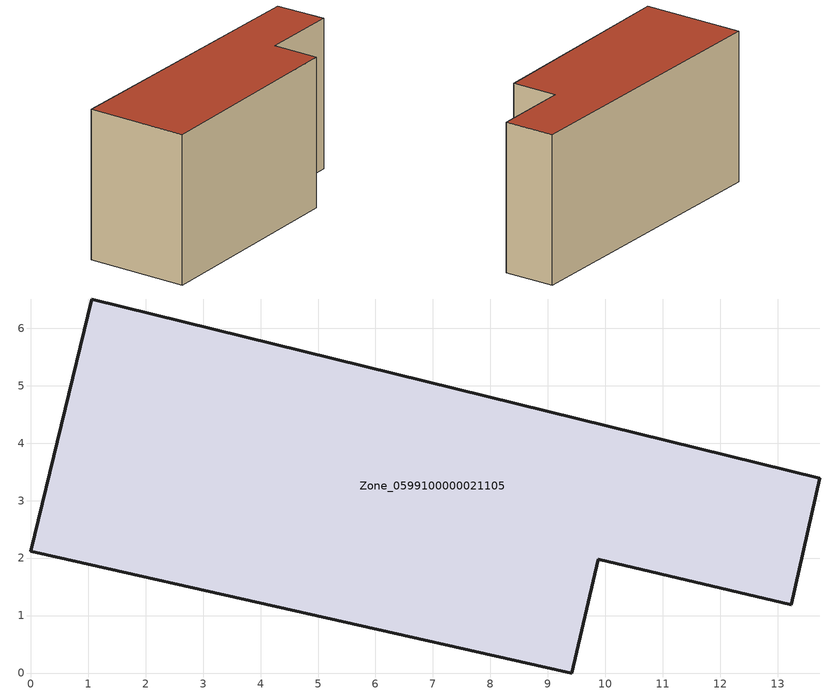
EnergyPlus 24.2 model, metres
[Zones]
Zone_0599100000021105
 floor ground (C_G): 1.06,6.51 13.73,3.39 13.23,1.19 9.88,1.98 9.42,0 0,2.12 z0
 wall outside (C_F): 13.73,3.39 1.06,6.51 0,2.12 9.42,0 9.88,1.98 13.23,1.19 13.73,3.39 z0:6.66
 roof outside (C_R): 1.06,6.51 0,2.12 9.42,0 9.88,1.98 13.23,1.19 13.73,3.39 z6.66
[BUILDING]
Pand.0599100000021105: North Axis=0; Terrain=City; Loads Convergence Tolerance Value=0.04; Temperature Convergence Tolerance Value=0.4; Solar Distribution=FullExterior; Maximum Number of Warmup Days=25; Minimum Number of Warmup Days=1
[Site:Location]
Rotterdam.The.Hague.AP_ZH_NLD Design_Conditions: Latitude=51.96; Longitude=4.45; Time Zone=1; Elevation=-4.5
[SITE:GROUNDTEMPERATURE:BUILDINGSURFACE]
18, 18, 18, 18, 18, 18, 18, 18, 18, 18, 18, 18
[MATERIAL] Thermal Absorptance=0.9; Solar Absorptance=0.7; Visible Absorptance=0.7
Name | Roughness | Thickness | Conductivity | Density | Specific Heat
G.TI.1946 | MediumSmooth | 0.15 | 1 | 540 | 1210
F.TI.1946 | Rough | 0.3 | 0.857143 | 1920 | 840
R.TI.1946 | MediumRough | 0.2 | 0.1 | 1500 | 1000
[CONSTRUCTION]
C_G: G.TI.1946
C_F: F.TI.1946
C_R: R.TI.1946
[ZONE]
Zone_0599100000021105: Type=1; Multiplier=1; Ceiling Height=Autocalculate; Volume=Autocalculate; Floor Area=autocalculate; Part of Total Floor Area=Yes
[ZONEINFILTRATION:DESIGNFLOWRATE]
Infil_Zone_0599100000021105: Zone or ZoneList or Space or SpaceList=Zone_0599100000021105; Schedule=AlwaysOn; Design Flow Rate Calculation Method=Flow/Area; Flow Rate per Floor Area=0.003; Constant Term Coefficient=1; Temperature Term Coefficient=0; Velocity Term Coefficient=0; Velocity Squared Term Coefficient=0
[HVACTEMPLATE:ZONE:IDEALLOADSAIRSYSTEM]
Zone_0599100000021105: Maximum Heating Supply Air Temperature=50; Minimum Cooling Supply Air Temperature=13; Maximum Heating Supply Air Humidity Ratio=0.0156; Minimum Cooling Supply Air Humidity Ratio=0.0077; Heating Limit=NoLimit; Cooling Limit=NoLimit; Dehumidification Control Type=ConstantSensibleHeatRatio; Cooling Sensible Heat Ratio=0.7; Dehumidification Setpoint=60; Humidification Control Type=None; Humidification Setpoint=30; Outdoor Air Method=None; Outdoor Air Flow Rate per Person=0.00944; Outdoor Air Flow Rate per Zone Floor Area=0; Outdoor Air Flow Rate per Zone=0; Demand Controlled Ventilation Type=None; Outdoor Air Economizer Type=NoEconomizer; Heat Recovery Type=None; Sensible Heat Recovery Effectiveness=0.7; Latent Heat Recovery Effectiveness=0.65
[ZONECONTROL:THERMOSTAT]
ThermostatControl_Zone_0599100000021105: Zone or ZoneList=Zone_0599100000021105; Control Type Schedule=DualSetpointControlType; Control 1=Thermostat_Zone_0599100000021105; Temperature Difference Between Cutout And Setpoint=0
[THERMOSTATSETPOINT:DUALSETPOINT]
Thermostat_Zone_0599100000021105: Heating Setpoint Temperature Schedule=HeatingSetpoint_Zone_0599100000021105; Cooling Setpoint Temperature Schedule=CoolingSetpoint_Zone_0599100000021105
[SCHEDULE:COMPACT]
HeatingSetpoint_Zone_0599100000021105: Through: 12/31, For: AllDays, Until: 24:00, 21
CoolingSetpoint_Zone_0599100000021105: Through: 12/31, For: AllDays, Until: 24:00, 24
DualSetpointControlType: Through: 12/31, For: AllDays, Until: 24:00, 4
AlwaysOn: Through: 12/31, For: AllDays, Until: 24:00, 1
